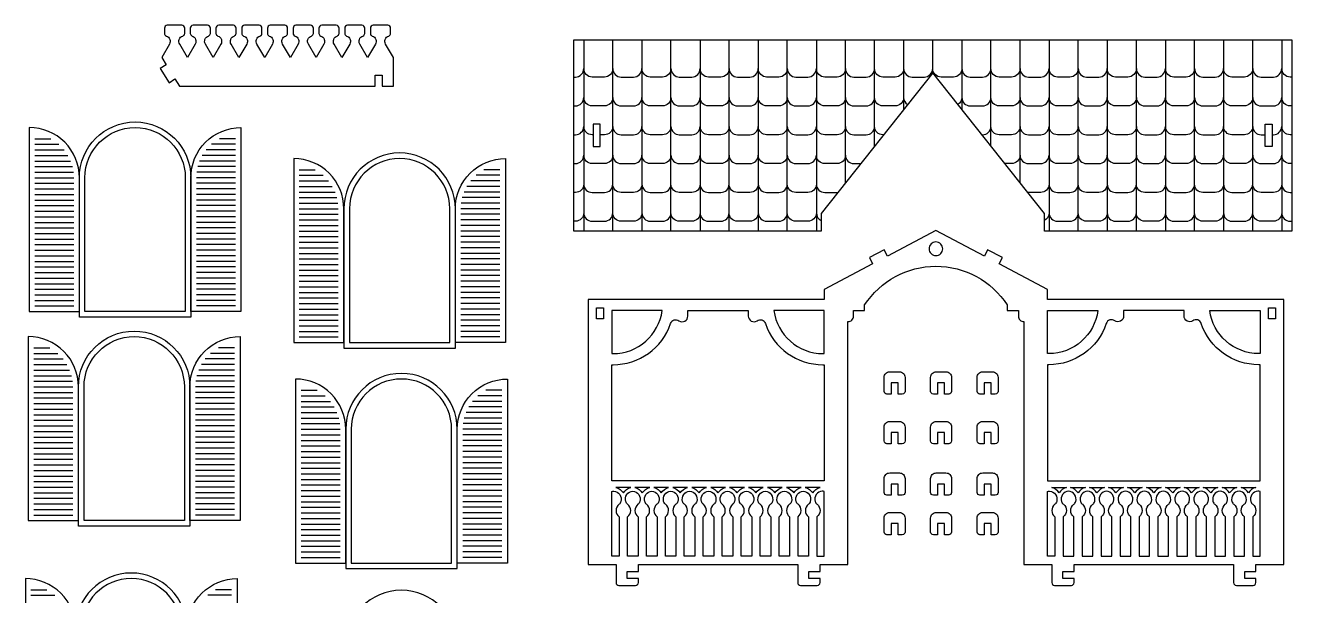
# Model space of a CAD drawing. Extents: x 3334 to 5610, y 984 to 2451.
# Drawn here: x 3334 to 4425, y 1959 to 2450 of the extents above; entities that cross this region are included whole.
import ezdxf

# ---------------------------------------------------------------- set-up
doc = ezdxf.new("R2010")
doc.units = 0
doc.header["$MEASUREMENT"] = 0
doc.layers.add('LAYER1', color=18, linetype='CONTINUOUS')

msp = doc.modelspace()

# ---------------------------------------------------------------- linework, layer by layer
at = {"layer": 'LAYER1'}
for points in [[(3451.8, 2422), (3455.6, 2415.7), (3450.5, 2412.6), (3458.1, 2400.3), (3463.2, 2403.5), (3467, 2397.3), (3635.7, 2397.3), (3635.7, 2406.9), (3641.7, 2406.9), (3641.7, 2397.3), (3651.3, 2397.3), (3651.3, 2421.9), (3644.6, 2433.5, -0.475677), (3647.3, 2440.5, 0.32375), (3648.9, 2442.8), (3648.9, 2447.3, 0.414214), (3646.5, 2449.7), (3633.9, 2449.7, 0.414214), (3631.5, 2447.3), (3631.5, 2442.8, 0.32375), (3633.2, 2440.5, -0.475677), (3635.8, 2433.5), (3629.1, 2421.9), (3622.4, 2433.5, -0.475677), (3625.1, 2440.5, 0.32375), (3626.7, 2442.8), (3626.7, 2447.3, 0.414214), (3624.3, 2449.7), (3611.8, 2449.7, 0.414214), (3609.4, 2447.3), (3609.4, 2442.8, 0.32375), (3611, 2440.5, -0.475677), (3613.7, 2433.5), (3607, 2421.9), (3600.3, 2433.5, -0.475677), (3602.9, 2440.5, 0.32375), (3604.6, 2442.8), (3604.6, 2447.3, 0.414214), (3602.2, 2449.7), (3589.6, 2449.7, 0.414214), (3587.2, 2447.3), (3587.2, 2442.8, 0.32375), (3588.8, 2440.5, -0.475677), (3591.5, 2433.5), (3584.8, 2421.9), (3578.1, 2433.5, -0.475677), (3580.8, 2440.5, 0.32375), (3582.4, 2442.8), (3582.4, 2447.3, 0.414214), (3580, 2449.7), (3567.4, 2449.7, 0.414214), (3565, 2447.3), (3565, 2442.8, 0.32375), (3566.7, 2440.5, -0.475677), (3569.3, 2433.5), (3562.6, 2421.9), (3555.9, 2433.5, -0.475677), (3558.6, 2440.5, 0.32375), (3560.2, 2442.8), (3560.2, 2447.3, 0.414214), (3557.8, 2449.7), (3545.3, 2449.7, 0.414214), (3542.9, 2447.3), (3542.9, 2442.8, 0.32375), (3544.5, 2440.5, -0.475677), (3547.2, 2433.5), (3540.5, 2421.9), (3533.8, 2433.5, -0.475677), (3536.4, 2440.5, 0.32375), (3538.1, 2442.8), (3538.1, 2447.3, 0.414214), (3535.7, 2449.7), (3523.1, 2449.7, 0.414214), (3520.7, 2447.3), (3520.7, 2442.8, 0.32375), (3522.3, 2440.5, -0.475677), (3525, 2433.5), (3518.3, 2421.9), (3511.6, 2433.5, -0.475677), (3514.2, 2440.5, 0.32375), (3515.9, 2442.8), (3515.9, 2447.3, 0.414214), (3513.5, 2449.7), (3500.9, 2449.7, 0.414214), (3498.5, 2447.3), (3498.5, 2442.8, 0.32375), (3500.2, 2440.5, -0.475677), (3502.8, 2433.5), (3496.1, 2421.9), (3489.4, 2433.5, -0.475677), (3492.1, 2440.5, 0.32375), (3493.7, 2442.8), (3493.7, 2447.3, 0.414214), (3491.3, 2449.7), (3478.8, 2449.7, 0.414214), (3476.4, 2447.3), (3476.4, 2442.8, 0.32375), (3478, 2440.5, -0.475677), (3480.7, 2433.5), (3474, 2421.9), (3467.3, 2433.5, -0.475677), (3469.9, 2440.5, 0.32375), (3471.6, 2442.8), (3471.6, 2447.3, 0.414214), (3469.2, 2449.7), (3456.6, 2449.7, 0.414214), (3454.2, 2447.3), (3454.2, 2442.8, 0.32375), (3455.8, 2440.5, -0.475677), (3458.5, 2433.5)], [(3337.7, 2203.3), (3380.9, 2203.3), (3380.9, 2318.5, 0.414214), (3337.7, 2361.7)], [(3476.9, 2318.5), (3476.9, 2198.5), (3380.9, 2198.5), (3380.9, 2318.5, -1)], [(3472.1, 2318.5), (3472.1, 2203.3), (3385.7, 2203.3), (3385.7, 2318.5, -1)], [(3520.1, 2203.3), (3476.9, 2203.3), (3476.9, 2318.5, -0.414214), (3520.1, 2361.7)], [(3565.5, 2176.6), (3608.7, 2176.6), (3608.7, 2291.8, 0.414214), (3565.5, 2335)], [(3608.7, 2291.8), (3608.7, 2171.8), (3704.7, 2171.8), (3704.7, 2291.8, 1)], [(3613.5, 2291.8), (3613.5, 2176.6), (3699.9, 2176.6), (3699.9, 2291.8, 1)], [(3747.9, 2176.6), (3704.7, 2176.6), (3704.7, 2291.8, -0.414214), (3747.9, 2335)], [(4042.8, 2106), (4042.8, 2194.6, 0.414214), (4047.6, 2199.4), (4047.6, 2204.2), (4057.2, 2204.2), (4057.2, 2209, -0.542632), (4180, 2209), (4180, 2204.2), (4189.6, 2204.2), (4189.6, 2199.4, 0.414214), (4194.4, 2194.6), (4194.4, 2106), (4194.4, 1985.5), (4218.4, 1985.5), (4218.4, 1969.9, 0.414214), (4220.8, 1967.5), (4235.2, 1967.5, 0.414214), (4237.6, 1969.9), (4237.6, 1973.5), (4228, 1973.5), (4228, 1979.5), (4237.6, 1979.5), (4237.6, 1985.5), (4374.9, 1985.5), (4374.9, 1969.9, 0.414214), (4377.3, 1967.5), (4391.7, 1967.5, 0.414214), (4394.1, 1969.9), (4394.1, 1973.5), (4384.5, 1973.5), (4384.5, 1979.5), (4394.1, 1979.5), (4394.1, 1985.5), (4418.1, 1985.5), (4418.1, 2106), (4418.1, 2213.8), (4214.8, 2213.8), (4214.8, 2222.3), (4173, 2244.4), (4175.8, 2249.7), (4163.1, 2256.4), (4160.3, 2251.1), (4118.6, 2273.2), (4076.9, 2251.1), (4074.1, 2256.4), (4061.3, 2249.7), (4064.1, 2244.4), (4022.4, 2222.3), (4022.4, 2213.8), (3819.1, 2213.8), (3819.1, 2106), (3819.1, 1985.5), (3843.1, 1985.5), (3843.1, 1969.9, 0.414214), (3845.5, 1967.5), (3859.9, 1967.5, 0.414214), (3862.3, 1969.9), (3862.3, 1973.5), (3852.7, 1973.5), (3852.7, 1979.5), (3862.3, 1979.5), (3862.3, 1985.5), (3999.6, 1985.5), (3999.6, 1969.9, 0.414214), (4002, 1967.5), (4016.4, 1967.5, 0.414214), (4018.8, 1969.9), (4018.8, 1973.5), (4009.2, 1973.5), (4009.2, 1979.5), (4018.8, 1979.5), (4018.8, 1985.5), (4042.8, 1985.5)], [(4118.6, 2263.2, 0.414214), (4112.7, 2257.3, 0.414214), (4118.6, 2251.5, 0.414214), (4124.4, 2257.3, 0.414214)], [(3840.5, 2167.1, 0.376684), (3882.8, 2204.2), (3839.5, 2204.2), (3839.5, 2167.1)], [(3839.5, 2106), (3839.5, 2157.5), (3840.5, 2157.5, 0.322075), (3890, 2193, -0.501769), (3897.3, 2195.4, 0.607857), (3904.9, 2199.4), (3904.9, 2204.2), (3957, 2204.2), (3957, 2199.4, 0.607857), (3964.5, 2195.4, -0.501769), (3971.8, 2193, 0.322075), (4021.3, 2157.5), (4022.4, 2157.5), (4022.4, 2106), (4022.4, 2057.5), (3839.5, 2057.5)], [(4022.4, 2167.1), (4022.4, 2204.2), (3979.1, 2204.2, 0.376684), (4021.3, 2167.1)], [(4214.8, 2167.1), (4214.8, 2204.2), (4258.1, 2204.2, -0.376684), (4215.8, 2167.1)], [(4214.8, 2106), (4214.8, 2057.5), (4397.7, 2057.5), (4397.7, 2106), (4397.7, 2157.5), (4396.6, 2157.5, -0.322075), (4347.1, 2193, 0.501769), (4339.8, 2195.4, -0.607857), (4332.3, 2199.4), (4332.3, 2204.2), (4280.2, 2204.2), (4280.2, 2199.4, -0.607857), (4272.6, 2195.4, 0.501769), (4265.3, 2193, -0.322075), (4215.8, 2157.5), (4214.8, 2157.5)], [(4396.6, 2167.1, -0.376684), (4354.4, 2204.2), (4397.7, 2204.2), (4397.7, 2167.1)], [(3336.9, 2023.3), (3380.1, 2023.3), (3380.1, 2138.5, 0.414214), (3336.9, 2181.7)], [(3476.1, 2138.5), (3476.1, 2018.5), (3380.1, 2018.5), (3380.1, 2138.5, -1)], [(3471.3, 2138.5), (3471.3, 2023.3), (3384.9, 2023.3), (3384.9, 2138.5, -1)], [(3519.3, 2023.3), (3476.1, 2023.3), (3476.1, 2138.5, -0.414214), (3519.3, 2181.7)], [(3610.3, 2102), (3610.3, 1982), (3706.3, 1982), (3706.3, 2102, 1)], [(4074, 2134.6), (4074, 2146.6, -0.414214), (4078.8, 2151.4), (4087.2, 2151.4, -0.414214), (4092, 2146.6), (4092, 2134.6, -0.414214), (4089.6, 2132.2), (4086, 2132.2), (4086, 2141.8), (4080, 2141.8), (4080, 2132.2), (4076.4, 2132.2, -0.414214)], [(4114, 2134.6), (4114, 2146.6, -0.414214), (4118.8, 2151.4), (4127.2, 2151.4, -0.414214), (4132, 2146.6), (4132, 2134.6, -0.414214), (4129.6, 2132.2), (4126, 2132.2), (4126, 2141.8), (4120, 2141.8), (4120, 2132.2), (4116.4, 2132.2, -0.414214)], [(4154.1, 2134.6), (4154.1, 2146.6, -0.414214), (4158.9, 2151.4), (4167.3, 2151.4, -0.414214), (4172.1, 2146.6), (4172.1, 2134.6, -0.414214), (4169.7, 2132.2), (4166.1, 2132.2), (4166.1, 2141.8), (4160.1, 2141.8), (4160.1, 2132.2), (4156.5, 2132.2, -0.414214)], [(3567.1, 1986.8), (3610.3, 1986.8), (3610.3, 2102, 0.414214), (3567.1, 2145.2)], [(3615.1, 2102), (3615.1, 1986.8), (3701.5, 1986.8), (3701.5, 2102, 1)], [(3749.5, 1986.8), (3706.3, 1986.8), (3706.3, 2102, -0.414214), (3749.5, 2145.2)], [(4074, 2091.9), (4074, 2103.9, -0.414214), (4078.8, 2108.7), (4087.2, 2108.7, -0.414214), (4092, 2103.9), (4092, 2091.9, -0.414214), (4089.6, 2089.5), (4086, 2089.5), (4086, 2099.1), (4080, 2099.1), (4080, 2089.5), (4076.4, 2089.5, -0.414214)], [(4114, 2091.9), (4114, 2103.9, -0.414214), (4118.8, 2108.7), (4127.2, 2108.7, -0.414214), (4132, 2103.9), (4132, 2091.9, -0.414214), (4129.6, 2089.5), (4126, 2089.5), (4126, 2099.1), (4120, 2099.1), (4120, 2089.5), (4116.4, 2089.5, -0.414214)], [(4154.1, 2091.9), (4154.1, 2103.9, -0.414214), (4158.9, 2108.7), (4167.3, 2108.7, -0.414214), (4172.1, 2103.9), (4172.1, 2091.9, -0.414214), (4169.7, 2089.5), (4166.1, 2089.5), (4166.1, 2099.1), (4160.1, 2099.1), (4160.1, 2089.5), (4156.5, 2089.5, -0.414214)], [(4074, 2047.6), (4074, 2059.6, -0.414214), (4078.8, 2064.4), (4087.2, 2064.4, -0.414214), (4092, 2059.6), (4092, 2047.6, -0.414214), (4089.6, 2045.2), (4086, 2045.2), (4086, 2054.8), (4080, 2054.8), (4080, 2045.2), (4076.4, 2045.2, -0.414214)], [(4114, 2047.6), (4114, 2059.6, -0.414214), (4118.8, 2064.4), (4127.2, 2064.4, -0.414214), (4132, 2059.6), (4132, 2047.6, -0.414214), (4129.6, 2045.2), (4126, 2045.2), (4126, 2054.8), (4120, 2054.8), (4120, 2045.2), (4116.4, 2045.2, -0.414214)], [(4154.1, 2047.6), (4154.1, 2059.6, -0.414214), (4158.9, 2064.4), (4167.3, 2064.4, -0.414214), (4172.1, 2059.6), (4172.1, 2047.6, -0.414214), (4169.7, 2045.2), (4166.1, 2045.2), (4166.1, 2054.8), (4160.1, 2054.8), (4160.1, 2045.2), (4156.5, 2045.2, -0.414214)], [(3855.8, 2051.8), (3843, 2051.8, -0.196954), (3849.4, 2047.2, -0.196954)], [(3872.1, 2051.8), (3859.3, 2051.8, -0.196954), (3865.7, 2047.2, -0.196954)], [(3882, 2047.2, -0.196954), (3888.4, 2051.8), (3875.6, 2051.8, -0.196954)], [(3904.7, 2051.8), (3891.9, 2051.8, -0.196954), (3898.3, 2047.2, -0.196954)], [(3921, 2051.8), (3908.3, 2051.8, -0.196954), (3914.6, 2047.2, -0.196954)], [(3937.3, 2051.8), (3924.6, 2051.8, -0.196954), (3930.9, 2047.2, -0.196954)], [(3947.2, 2047.2, -0.196954), (3953.6, 2051.8), (3940.9, 2051.8, -0.196954)], [(3969.9, 2051.8), (3957.2, 2051.8, -0.196954), (3963.5, 2047.2, -0.196954)], [(3979.9, 2047.2, -0.196954), (3986.2, 2051.8), (3973.5, 2051.8, -0.196954)], [(4002.5, 2051.8), (3989.8, 2051.8, -0.196954), (3996.2, 2047.2, -0.196954)], [(4018.8, 2051.8), (4006.1, 2051.8, -0.196954), (4012.5, 2047.2, -0.196954)], [(4218.3, 2051.8), (4231.1, 2051.8, 0.196954), (4224.7, 2047.2, 0.196954)], [(4234.6, 2051.8), (4247.4, 2051.8, 0.196954), (4241, 2047.2, 0.196954)], [(4257.3, 2047.2, 0.196954), (4250.9, 2051.8), (4263.7, 2051.8, 0.196954)], [(4267.2, 2051.8), (4280, 2051.8, 0.196954), (4273.6, 2047.2, 0.196954)], [(4289.9, 2047.2, 0.196954), (4283.6, 2051.8), (4296.3, 2051.8, 0.196954)], [(4299.9, 2051.8), (4312.6, 2051.8, 0.196954), (4306.2, 2047.2, 0.196954)], [(4316.2, 2051.8), (4328.9, 2051.8, 0.196954), (4322.5, 2047.2, 0.196954)], [(4332.5, 2051.8), (4345.2, 2051.8, 0.196954), (4338.8, 2047.2, 0.196954)], [(4355.2, 2047.2, 0.196954), (4348.8, 2051.8), (4361.5, 2051.8, 0.196954)], [(4365.1, 2051.8), (4377.8, 2051.8, 0.196954), (4371.5, 2047.2, 0.196954)], [(4381.4, 2051.8), (4394.1, 2051.8, 0.196954), (4387.8, 2047.2, 0.196954)], [(3839.5, 2048.3, -0.065439), (3841.2, 2048.7, -0.466916), (3847.3, 2039.8, -0.158726), (3845.7, 2037.4, 0.487801), (3845.8, 2026.5), (3845.8, 1992.7), (3839.5, 1992.7)], [(3851.4, 2039.8, -0.466916), (3857.5, 2048.7, -0.466916), (3863.7, 2039.8, -0.158726), (3862, 2037.4, 0.487801), (3862.1, 2026.5), (3862.1, 1992.7), (3853, 1992.7), (3853, 2026.5, 0.487801), (3853.1, 2037.4, -0.158726)], [(3867.8, 2039.8, -0.466916), (3873.9, 2048.7, -0.466916), (3880, 2039.8, -0.158726), (3878.3, 2037.4, 0.487801), (3878.4, 2026.5), (3878.4, 1992.7), (3869.3, 1992.7), (3869.3, 2026.5, 0.487801), (3869.4, 2037.4, -0.158726)], [(3884.1, 2039.8, -0.466916), (3890.2, 2048.7, -0.466916), (3896.3, 2039.8, -0.158726), (3894.6, 2037.4, 0.487801), (3894.7, 2026.5), (3894.7, 1992.7), (3885.6, 1992.7), (3885.6, 2026.5, 0.487801), (3885.7, 2037.4, -0.158726)], [(3900.4, 2039.8, -0.466916), (3906.5, 2048.7, -0.466916), (3912.6, 2039.8, -0.158726), (3910.9, 2037.4, 0.487801), (3911, 2026.5), (3911, 1992.7), (3901.9, 1992.7), (3901.9, 2026.5, 0.487801), (3902, 2037.4, -0.158726)], [(3916.7, 2039.8, -0.466916), (3922.8, 2048.7, -0.466916), (3928.9, 2039.8, -0.158726), (3927.2, 2037.4, 0.487801), (3927.3, 2026.5), (3927.3, 1992.7), (3918.2, 1992.7), (3918.2, 2026.5, 0.487801), (3918.3, 2037.4, -0.158726)], [(3933, 2039.8, -0.466916), (3939.1, 2048.7, -0.466916), (3945.2, 2039.8, -0.158726), (3943.5, 2037.4, 0.487801), (3943.6, 2026.5), (3943.6, 1992.7), (3934.5, 1992.7), (3934.5, 2026.5, 0.487801), (3934.6, 2037.4, -0.158726)], [(3949.3, 2039.8, -0.466916), (3955.4, 2048.7, -0.466916), (3961.5, 2039.8, -0.158726), (3959.9, 2037.4, 0.487801), (3959.9, 2026.5), (3959.9, 1992.7), (3950.8, 1992.7), (3950.8, 2026.5, 0.487801), (3950.9, 2037.4, -0.158726)], [(3965.6, 2039.8, -0.466916), (3971.7, 2048.7, -0.466916), (3977.8, 2039.8, -0.158726), (3976.2, 2037.4, 0.487801), (3976.3, 2026.5), (3976.3, 1992.7), (3967.1, 1992.7), (3967.1, 2026.5, 0.487801), (3967.2, 2037.4, -0.158726)], [(3981.9, 2039.8, -0.466916), (3988, 2048.7, -0.466916), (3994.1, 2039.8, -0.158726), (3992.5, 2037.4, 0.487801), (3992.6, 2026.5), (3992.6, 1992.7), (3983.5, 1992.7), (3983.5, 2026.5, 0.487801), (3983.5, 2037.4, -0.158726)], [(3998.2, 2039.8, -0.466916), (4004.3, 2048.7, -0.466916), (4010.4, 2039.8, -0.158726), (4008.8, 2037.4, 0.487801), (4008.9, 2026.5), (4008.9, 1992.7), (3999.8, 1992.7), (3999.8, 2026.5, 0.487801), (3999.9, 2037.4, -0.158726)], [(4022.4, 2048.3, 0.065439), (4020.6, 2048.7, 0.466916), (4014.5, 2039.8, 0.158726), (4016.2, 2037.4, -0.487801), (4016.1, 2026.5), (4016.1, 1992.7), (4022.4, 1992.7)], [(4214.8, 2048.3, -0.065439), (4216.5, 2048.7, -0.466916), (4222.6, 2039.8, -0.158726), (4221, 2037.4, 0.487801), (4221.1, 2026.5), (4221.1, 1992.7), (4214.8, 1992.7)], [(4239, 2039.8, 0.466916), (4232.8, 2048.7, 0.466916), (4226.7, 2039.8, 0.158726), (4228.4, 2037.4, -0.487801), (4228.3, 2026.5), (4228.3, 1992.7), (4237.4, 1992.7), (4237.4, 2026.5, -0.487801), (4237.3, 2037.4, 0.158726)], [(4255.3, 2039.8, 0.466916), (4249.2, 2048.7, 0.466916), (4243.1, 2039.8, 0.158726), (4244.7, 2037.4, -0.487801), (4244.6, 2026.5), (4244.6, 1992.7), (4253.7, 1992.7), (4253.7, 2026.5, -0.487801), (4253.6, 2037.4, 0.158726)], [(4271.6, 2039.8, 0.466916), (4265.5, 2048.7, 0.466916), (4259.4, 2039.8, 0.158726), (4261, 2037.4, -0.487801), (4260.9, 2026.5), (4260.9, 1992.7), (4270, 1992.7), (4270, 2026.5, -0.487801), (4269.9, 2037.4, 0.158726)], [(4287.9, 2039.8, 0.466916), (4281.8, 2048.7, 0.466916), (4275.7, 2039.8, 0.158726), (4277.3, 2037.4, -0.487801), (4277.2, 2026.5), (4277.2, 1992.7), (4286.3, 1992.7), (4286.3, 2026.5, -0.487801), (4286.2, 2037.4, 0.158726)], [(4304.2, 2039.8, 0.466916), (4298.1, 2048.7, 0.466916), (4292, 2039.8, 0.158726), (4293.6, 2037.4, -0.487801), (4293.5, 2026.5), (4293.5, 1992.7), (4302.6, 1992.7), (4302.6, 2026.5, -0.487801), (4302.5, 2037.4, 0.158726)], [(4320.5, 2039.8, 0.466916), (4314.4, 2048.7, 0.466916), (4308.3, 2039.8, 0.158726), (4309.9, 2037.4, -0.487801), (4309.8, 2026.5), (4309.8, 1992.7), (4318.9, 1992.7), (4318.9, 2026.5, -0.487801), (4318.8, 2037.4, 0.158726)], [(4336.8, 2039.8, 0.466916), (4330.7, 2048.7, 0.466916), (4324.6, 2039.8, 0.158726), (4326.2, 2037.4, -0.487801), (4326.1, 2026.5), (4326.1, 1992.7), (4335.2, 1992.7), (4335.2, 2026.5, -0.487801), (4335.2, 2037.4, 0.158726)], [(4353.1, 2039.8, 0.466916), (4347, 2048.7, 0.466916), (4340.9, 2039.8, 0.158726), (4342.5, 2037.4, -0.487801), (4342.4, 2026.5), (4342.4, 1992.7), (4351.6, 1992.7), (4351.6, 2026.5, -0.487801), (4351.5, 2037.4, 0.158726)], [(4369.4, 2039.8, 0.466916), (4363.3, 2048.7, 0.466916), (4357.2, 2039.8, 0.158726), (4358.8, 2037.4, -0.487801), (4358.8, 2026.5), (4358.8, 1992.7), (4367.9, 1992.7), (4367.9, 2026.5, -0.487801), (4367.8, 2037.4, 0.158726)], [(4385.7, 2039.8, 0.466916), (4379.6, 2048.7, 0.466916), (4373.5, 2039.8, 0.158726), (4375.2, 2037.4, -0.487801), (4375.1, 2026.5), (4375.1, 1992.7), (4384.2, 1992.7), (4384.2, 2026.5, -0.487801), (4384.1, 2037.4, 0.158726)], [(4397.7, 2048.3, 0.065439), (4395.9, 2048.7, 0.466916), (4389.8, 2039.8, 0.158726), (4391.5, 2037.4, -0.487801), (4391.4, 2026.5), (4391.4, 1992.7), (4397.7, 1992.7)], [(4074, 2013.5), (4074, 2025.5, -0.414214), (4078.8, 2030.3), (4087.2, 2030.3, -0.414214), (4092, 2025.5), (4092, 2013.5, -0.414214), (4089.6, 2011.1), (4086, 2011.1), (4086, 2020.7), (4080, 2020.7), (4080, 2011.1), (4076.4, 2011.1, -0.414214)], [(4114, 2013.5), (4114, 2025.5, -0.414214), (4118.8, 2030.3), (4127.2, 2030.3, -0.414214), (4132, 2025.5), (4132, 2013.5, -0.414214), (4129.6, 2011.1), (4126, 2011.1), (4126, 2020.7), (4120, 2020.7), (4120, 2011.1), (4116.4, 2011.1, -0.414214)], [(4154.1, 2013.5), (4154.1, 2025.5, -0.414214), (4158.9, 2030.3), (4167.3, 2030.3, -0.414214), (4172.1, 2025.5), (4172.1, 2013.5, -0.414214), (4169.7, 2011.1), (4166.1, 2011.1), (4166.1, 2020.7), (4160.1, 2020.7), (4160.1, 2011.1), (4156.5, 2011.1, -0.414214)], [(3377.6, 1930.2), (3377.6, 1810.2), (3473.6, 1810.2), (3473.6, 1930.2, 1)], [(3334.4, 1815), (3377.6, 1815), (3377.6, 1930.2, 0.414214), (3334.4, 1973.4)], [(3382.4, 1930.2), (3382.4, 1815), (3468.8, 1815), (3468.8, 1930.2, 1)], [(3516.8, 1815), (3473.6, 1815), (3473.6, 1930.2, -0.414214), (3516.8, 1973.4)], [(3610.2, 1915.3), (3610.2, 1795.3), (3706.2, 1795.3), (3706.2, 1915.3, 1)]]:
    msp.add_lwpolyline(points, format="xyb", close=True, dxfattribs=at)
for points in [[(4019.7, 2287.6), (4019.7, 2272.6), (3806.7, 2272.6), (3806.7, 2437.2), (4425, 2437.2), (4425, 2272.6), (4212, 2272.6), (4212, 2287.6), (4115.8, 2408.8)], [(3823.5, 2364.5), (3823.5, 2345.3), (3829.5, 2345.3), (3829.5, 2364.5)], [(4402.2, 2364.5), (4408.2, 2364.5), (4408.2, 2345.3), (4402.2, 2345.3)], [(3826.3, 2206.6), (3832.3, 2206.6), (3832.3, 2197), (3826.3, 2197)], [(4404.9, 2206.6), (4410.9, 2206.6), (4410.9, 2197), (4404.9, 2197)]]:
    msp.add_lwpolyline(points, close=True, dxfattribs=at)
for points in [[(3815.3, 2437.2), (3815.3, 2272.6)], [(3840.3, 2272.6), (3840.3, 2437.2)], [(3865.4, 2437.2), (3865.4, 2272.6)], [(3890.4, 2272.6), (3890.4, 2437.2)], [(3915.5, 2437.2), (3915.5, 2272.6)], [(3940.5, 2272.6), (3940.5, 2437.2)], [(3965.6, 2437.2), (3965.6, 2272.6)], [(3990.6, 2272.6), (3990.6, 2437.2)], [(4015.6, 2437.2), (4015.6, 2272.6)], [(4040.7, 2314.1), (4040.7, 2437.2)], [(4065.7, 2345.7), (4065.7, 2437.2)], [(4090.8, 2437.2), (4090.8, 2377.2)], [(4115.8, 2408.8), (4115.8, 2437.2)], [(4140.9, 2437.2), (4140.9, 2377.2)], [(4165.9, 2345.7), (4165.9, 2437.2)], [(4191, 2314.1), (4191, 2437.2)], [(4216, 2437.2), (4216, 2272.6)], [(4241.1, 2272.6), (4241.1, 2437.2)], [(4266.1, 2437.2), (4266.1, 2272.6)], [(4291.2, 2272.6), (4291.2, 2437.2)], [(4316.2, 2437.2), (4316.2, 2272.6)], [(4341.3, 2272.6), (4341.3, 2437.2)], [(4366.3, 2437.2), (4366.3, 2272.6)], [(4391.4, 2272.6), (4391.4, 2437.2)], [(4416.4, 2437.2), (4416.4, 2272.6)], [(3342.5, 2352.1), (3356.3, 2352.1)], [(3342.5, 2347.3), (3363.1, 2347.3)], [(3515.3, 2347.3), (3494.7, 2347.3)], [(3515.3, 2352.1), (3501.5, 2352.1)], [(3342.5, 2342.5), (3367.7, 2342.5)], [(3342.5, 2337.7), (3370.9, 2337.7)], [(3515.3, 2337.7), (3486.8, 2337.7)], [(3515.3, 2342.5), (3490.1, 2342.5)], [(3342.5, 2332.9), (3373.3, 2332.9)], [(3342.5, 2328.1), (3374.9, 2328.1)], [(3342.5, 2323.3), (3375.8, 2323.3)], [(3515.3, 2323.3), (3482, 2323.3)], [(3515.3, 2328.1), (3482.9, 2328.1)], [(3515.3, 2332.9), (3484.5, 2332.9)], [(3570.3, 2325.4), (3584.1, 2325.4)], [(3743.1, 2325.4), (3729.3, 2325.4)], [(3342.5, 2318.5), (3376.1, 2318.5)], [(3342.5, 2313.7), (3376.1, 2313.7)], [(3515.3, 2318.5), (3481.7, 2318.5)], [(3515.3, 2313.7), (3481.7, 2313.7)], [(3570.3, 2320.6), (3590.9, 2320.6)], [(3570.3, 2315.8), (3595.5, 2315.8)], [(3743.1, 2315.8), (3717.9, 2315.8)], [(3743.1, 2320.6), (3722.5, 2320.6)], [(3342.5, 2308.9), (3376.1, 2308.9)], [(3342.5, 2304.1), (3376.1, 2304.1)], [(3515.3, 2308.9), (3481.7, 2308.9)], [(3515.3, 2304.1), (3481.7, 2304.1)], [(3570.3, 2311), (3598.7, 2311)], [(3570.3, 2306.2), (3601.1, 2306.2)], [(3570.3, 2301.4), (3602.7, 2301.4)], [(3743.1, 2301.4), (3710.7, 2301.4)], [(3743.1, 2306.2), (3712.3, 2306.2)], [(3743.1, 2311), (3714.6, 2311)], [(3342.5, 2299.3), (3376.1, 2299.3)], [(3342.5, 2294.5), (3376.1, 2294.5)], [(3515.3, 2299.3), (3481.7, 2299.3)], [(3515.3, 2294.5), (3481.7, 2294.5)], [(3570.3, 2296.6), (3603.6, 2296.6)], [(3570.3, 2291.8), (3603.9, 2291.8)], [(3743.1, 2291.8), (3709.5, 2291.8)], [(3743.1, 2296.6), (3709.8, 2296.6)], [(3342.5, 2289.7), (3376.1, 2289.7)], [(3342.5, 2284.9), (3376.1, 2284.9)], [(3342.5, 2280.1), (3376.1, 2280.1)], [(3515.3, 2289.7), (3481.7, 2289.7)], [(3515.3, 2284.9), (3481.7, 2284.9)], [(3515.3, 2280.1), (3481.7, 2280.1)], [(3570.3, 2287), (3603.9, 2287)], [(3570.3, 2282.2), (3603.9, 2282.2)], [(3743.1, 2287), (3709.5, 2287)], [(3743.1, 2282.2), (3709.5, 2282.2)], [(3342.5, 2275.3), (3376.1, 2275.3)], [(3342.5, 2270.5), (3376.1, 2270.5)], [(3515.3, 2275.3), (3481.7, 2275.3)], [(3515.3, 2270.5), (3481.7, 2270.5)], [(3570.3, 2277.4), (3603.9, 2277.4)], [(3570.3, 2272.6), (3603.9, 2272.6)], [(3743.1, 2277.4), (3709.5, 2277.4)], [(3743.1, 2272.6), (3709.5, 2272.6)], [(3342.5, 2265.7), (3376.1, 2265.7)], [(3342.5, 2260.9), (3376.1, 2260.9)], [(3515.3, 2265.7), (3481.7, 2265.7)], [(3515.3, 2260.9), (3481.7, 2260.9)], [(3570.3, 2267.8), (3603.9, 2267.8)], [(3570.3, 2263), (3603.9, 2263)], [(3570.3, 2258.2), (3603.9, 2258.2)], [(3743.1, 2267.8), (3709.5, 2267.8)], [(3743.1, 2263), (3709.5, 2263)], [(3743.1, 2258.2), (3709.5, 2258.2)], [(3342.5, 2256.1), (3376.1, 2256.1)], [(3342.5, 2251.3), (3376.1, 2251.3)], [(3515.3, 2256.1), (3481.7, 2256.1)], [(3515.3, 2251.3), (3481.7, 2251.3)], [(3570.3, 2253.4), (3603.9, 2253.4)], [(3570.3, 2248.6), (3603.9, 2248.6)], [(3743.1, 2253.4), (3709.5, 2253.4)], [(3743.1, 2248.6), (3709.5, 2248.6)], [(3342.5, 2246.5), (3376.1, 2246.5)], [(3342.5, 2241.7), (3376.1, 2241.7)], [(3342.5, 2236.9), (3376.1, 2236.9)], [(3515.3, 2246.5), (3481.7, 2246.5)], [(3515.3, 2241.7), (3481.7, 2241.7)], [(3515.3, 2236.9), (3481.7, 2236.9)], [(3570.3, 2243.8), (3603.9, 2243.8)], [(3570.3, 2239), (3603.9, 2239)], [(3743.1, 2243.8), (3709.5, 2243.8)], [(3743.1, 2239), (3709.5, 2239)], [(3342.5, 2232.1), (3376.1, 2232.1)], [(3342.5, 2227.3), (3376.1, 2227.3)], [(3515.3, 2232.1), (3481.7, 2232.1)], [(3515.3, 2227.3), (3481.7, 2227.3)], [(3570.3, 2234.2), (3603.9, 2234.2)], [(3570.3, 2229.4), (3603.9, 2229.4)], [(3743.1, 2234.2), (3709.5, 2234.2)], [(3743.1, 2229.4), (3709.5, 2229.4)], [(3342.5, 2222.5), (3376.1, 2222.5)], [(3342.5, 2217.7), (3376.1, 2217.7)], [(3515.3, 2222.5), (3481.7, 2222.5)], [(3515.3, 2217.7), (3481.7, 2217.7)], [(3570.3, 2224.6), (3603.9, 2224.6)], [(3570.3, 2219.8), (3603.9, 2219.8)], [(3570.3, 2215), (3603.9, 2215)], [(3743.1, 2224.6), (3709.5, 2224.6)], [(3743.1, 2219.8), (3709.5, 2219.8)], [(3743.1, 2215), (3709.5, 2215)], [(3342.5, 2212.9), (3376.1, 2212.9)], [(3342.5, 2208.1), (3376.1, 2208.1)], [(3515.3, 2212.9), (3481.7, 2212.9)], [(3515.3, 2208.1), (3481.7, 2208.1)], [(3570.3, 2210.2), (3603.9, 2210.2)], [(3570.3, 2205.4), (3603.9, 2205.4)], [(3743.1, 2210.2), (3709.5, 2210.2)], [(3743.1, 2205.4), (3709.5, 2205.4)], [(3570.3, 2200.6), (3603.9, 2200.6)], [(3570.3, 2195.8), (3603.9, 2195.8)], [(3743.1, 2200.6), (3709.5, 2200.6)], [(3743.1, 2195.8), (3709.5, 2195.8)], [(3570.3, 2191), (3603.9, 2191)], [(3570.3, 2186.2), (3603.9, 2186.2)], [(3570.3, 2181.4), (3603.9, 2181.4)], [(3743.1, 2191), (3709.5, 2191)], [(3743.1, 2186.2), (3709.5, 2186.2)], [(3743.1, 2181.4), (3709.5, 2181.4)], [(3341.7, 2172.1), (3355.5, 2172.1)], [(3514.5, 2172.1), (3500.7, 2172.1)], [(3341.7, 2167.3), (3362.3, 2167.3)], [(3341.7, 2162.5), (3366.9, 2162.5)], [(3514.5, 2162.5), (3489.3, 2162.5)], [(3514.5, 2167.3), (3493.9, 2167.3)], [(3341.7, 2157.7), (3370.1, 2157.7)], [(3341.7, 2152.9), (3372.5, 2152.9)], [(3514.5, 2152.9), (3483.7, 2152.9)], [(3514.5, 2157.7), (3486, 2157.7)], [(3341.7, 2148.1), (3374.1, 2148.1)], [(3341.7, 2143.3), (3375, 2143.3)], [(3341.7, 2138.5), (3375.3, 2138.5)], [(3514.5, 2138.5), (3480.9, 2138.5)], [(3514.5, 2143.3), (3481.2, 2143.3)], [(3514.5, 2148.1), (3482.1, 2148.1)], [(3341.7, 2133.7), (3375.3, 2133.7)], [(3341.7, 2128.9), (3375.3, 2128.9)], [(3514.5, 2133.7), (3480.9, 2133.7)], [(3514.5, 2128.9), (3480.9, 2128.9)], [(3571.9, 2135.6), (3585.7, 2135.6)], [(3571.9, 2130.8), (3592.5, 2130.8)], [(3744.7, 2130.8), (3724.1, 2130.8)], [(3744.7, 2135.6), (3730.9, 2135.6)], [(3341.7, 2124.1), (3375.3, 2124.1)], [(3341.7, 2119.3), (3375.3, 2119.3)], [(3514.5, 2124.1), (3480.9, 2124.1)], [(3514.5, 2119.3), (3480.9, 2119.3)], [(3571.9, 2126), (3597.1, 2126)], [(3571.9, 2121.2), (3600.3, 2121.2)], [(3571.9, 2116.4), (3602.7, 2116.4)], [(3744.7, 2116.4), (3713.9, 2116.4)], [(3744.7, 2121.2), (3716.2, 2121.2)], [(3744.7, 2126), (3719.5, 2126)], [(3341.7, 2114.5), (3375.3, 2114.5)], [(3341.7, 2109.7), (3375.3, 2109.7)], [(3341.7, 2104.9), (3375.3, 2104.9)], [(3514.5, 2114.5), (3480.9, 2114.5)], [(3514.5, 2109.7), (3480.9, 2109.7)], [(3514.5, 2104.9), (3480.9, 2104.9)], [(3571.9, 2111.6), (3604.3, 2111.6)], [(3571.9, 2106.8), (3605.2, 2106.8)], [(3744.7, 2106.8), (3711.4, 2106.8)], [(3744.7, 2111.6), (3712.3, 2111.6)], [(3341.7, 2100.1), (3375.3, 2100.1)], [(3341.7, 2095.3), (3375.3, 2095.3)], [(3514.5, 2100.1), (3480.9, 2100.1)], [(3514.5, 2095.3), (3480.9, 2095.3)], [(3571.9, 2102), (3605.5, 2102)], [(3571.9, 2097.2), (3605.5, 2097.2)], [(3744.7, 2102), (3711.1, 2102)], [(3744.7, 2097.2), (3711.1, 2097.2)], [(3341.7, 2090.5), (3375.3, 2090.5)], [(3341.7, 2085.7), (3375.3, 2085.7)], [(3514.5, 2090.5), (3480.9, 2090.5)], [(3514.5, 2085.7), (3480.9, 2085.7)], [(3571.9, 2092.4), (3605.5, 2092.4)], [(3571.9, 2087.6), (3605.5, 2087.6)], [(3744.7, 2092.4), (3711.1, 2092.4)], [(3744.7, 2087.6), (3711.1, 2087.6)], [(3341.7, 2080.9), (3375.3, 2080.9)], [(3341.7, 2076.1), (3375.3, 2076.1)], [(3514.5, 2080.9), (3480.9, 2080.9)], [(3514.5, 2076.1), (3480.9, 2076.1)], [(3571.9, 2082.8), (3605.5, 2082.8)], [(3571.9, 2078), (3605.5, 2078)], [(3571.9, 2073.2), (3605.5, 2073.2)], [(3744.7, 2082.8), (3711.1, 2082.8)], [(3744.7, 2078), (3711.1, 2078)], [(3744.7, 2073.2), (3711.1, 2073.2)], [(3341.7, 2071.3), (3375.3, 2071.3)], [(3341.7, 2066.5), (3375.3, 2066.5)], [(3341.7, 2061.7), (3375.3, 2061.7)], [(3514.5, 2071.3), (3480.9, 2071.3)], [(3514.5, 2066.5), (3480.9, 2066.5)], [(3514.5, 2061.7), (3480.9, 2061.7)], [(3571.9, 2068.4), (3605.5, 2068.4)], [(3571.9, 2063.6), (3605.5, 2063.6)], [(3744.7, 2068.4), (3711.1, 2068.4)], [(3744.7, 2063.6), (3711.1, 2063.6)], [(3341.7, 2056.9), (3375.3, 2056.9)], [(3341.7, 2052.1), (3375.3, 2052.1)], [(3514.5, 2056.9), (3480.9, 2056.9)], [(3514.5, 2052.1), (3480.9, 2052.1)], [(3571.9, 2058.8), (3605.5, 2058.8)], [(3571.9, 2054), (3605.5, 2054)], [(3744.7, 2058.8), (3711.1, 2058.8)], [(3744.7, 2054), (3711.1, 2054)], [(3341.7, 2047.3), (3375.3, 2047.3)], [(3341.7, 2042.5), (3375.3, 2042.5)], [(3514.5, 2047.3), (3480.9, 2047.3)], [(3514.5, 2042.5), (3480.9, 2042.5)], [(3571.9, 2049.2), (3605.5, 2049.2)], [(3571.9, 2044.4), (3605.5, 2044.4)], [(3571.9, 2039.6), (3605.5, 2039.6)], [(3744.7, 2049.2), (3711.1, 2049.2)], [(3744.7, 2044.4), (3711.1, 2044.4)], [(3744.7, 2039.6), (3711.1, 2039.6)], [(3341.7, 2037.7), (3375.3, 2037.7)], [(3341.7, 2032.9), (3375.3, 2032.9)], [(3514.5, 2037.7), (3480.9, 2037.7)], [(3514.5, 2032.9), (3480.9, 2032.9)], [(3571.9, 2034.8), (3605.5, 2034.8)], [(3571.9, 2030), (3605.5, 2030)], [(3744.7, 2034.8), (3711.1, 2034.8)], [(3744.7, 2030), (3711.1, 2030)], [(3341.7, 2028.1), (3375.3, 2028.1)], [(3514.5, 2028.1), (3480.9, 2028.1)], [(3571.9, 2025.2), (3605.5, 2025.2)], [(3571.9, 2020.4), (3605.5, 2020.4)], [(3744.7, 2025.2), (3711.1, 2025.2)], [(3744.7, 2020.4), (3711.1, 2020.4)], [(3571.9, 2015.6), (3605.5, 2015.6)], [(3571.9, 2010.8), (3605.5, 2010.8)], [(3744.7, 2015.6), (3711.1, 2015.6)], [(3744.7, 2010.8), (3711.1, 2010.8)], [(3571.9, 2006), (3605.5, 2006)], [(3571.9, 2001.2), (3605.5, 2001.2)], [(3571.9, 1996.4), (3605.5, 1996.4)], [(3744.7, 2006), (3711.1, 2006)], [(3744.7, 2001.2), (3711.1, 2001.2)], [(3744.7, 1996.4), (3711.1, 1996.4)], [(3571.9, 1991.6), (3605.5, 1991.6)], [(3744.7, 1991.6), (3711.1, 1991.6)], [(3339.2, 1963.8), (3352.9, 1963.8)], [(3512, 1963.8), (3498.2, 1963.8)], [(3339.2, 1959), (3359.8, 1959)], [(3512, 1959), (3491.4, 1959)]]:
    msp.add_lwpolyline(points, dxfattribs=at)
for points in [[(3806.7, 2405.2), (3808.1, 2405.2, 0.414214), (3815.3, 2412.4)], [(3840.3, 2412.4, -0.414214), (3833.1, 2405.2), (3822.5, 2405.2, -0.414214), (3815.3, 2412.4)], [(3840.3, 2412.4, 0.414214), (3847.5, 2405.2), (3858.2, 2405.2, 0.414214), (3865.4, 2412.4)], [(3890.4, 2412.4, -0.414214), (3883.2, 2405.2), (3872.6, 2405.2, -0.414214), (3865.4, 2412.4)], [(3890.4, 2412.4, 0.414214), (3897.6, 2405.2), (3908.3, 2405.2, 0.414214), (3915.5, 2412.4)], [(3940.5, 2412.4, -0.414214), (3933.3, 2405.2), (3922.7, 2405.2, -0.414214), (3915.5, 2412.4)], [(3940.5, 2412.4, 0.414214), (3947.7, 2405.2), (3958.4, 2405.2, 0.414214), (3965.6, 2412.4)], [(3990.6, 2412.4, -0.414214), (3983.4, 2405.2), (3972.8, 2405.2, -0.414214), (3965.6, 2412.4)], [(3990.6, 2412.4, 0.414214), (3997.8, 2405.2), (4008.4, 2405.2, 0.414214), (4015.6, 2412.4)], [(4040.7, 2412.4, -0.414214), (4033.5, 2405.2), (4022.8, 2405.2, -0.414214), (4015.6, 2412.4)], [(4040.7, 2412.4, 0.414214), (4047.9, 2405.2), (4058.5, 2405.2, 0.414214), (4065.7, 2412.4)], [(4090.8, 2412.4, -0.414214), (4083.6, 2405.2), (4072.9, 2405.2, -0.414214), (4065.7, 2412.4)], [(4090.8, 2412.4, 0.414214), (4098, 2405.2), (4108.6, 2405.2, 0.414214), (4115.8, 2412.4)], [(4140.9, 2412.4, -0.414214), (4133.7, 2405.2), (4123, 2405.2, -0.414214), (4115.8, 2412.4)], [(4140.9, 2412.4, 0.414214), (4148.1, 2405.2), (4158.7, 2405.2, 0.414214), (4165.9, 2412.4)], [(4191, 2412.4, -0.414214), (4183.8, 2405.2), (4173.1, 2405.2, -0.414214), (4165.9, 2412.4)], [(4191, 2412.4, 0.414214), (4198.2, 2405.2), (4208.8, 2405.2, 0.414214), (4216, 2412.4)], [(4241.1, 2412.4, -0.414214), (4233.9, 2405.2), (4223.2, 2405.2, -0.414214), (4216, 2412.4)], [(4241.1, 2412.4, 0.414214), (4248.3, 2405.2), (4258.9, 2405.2, 0.414214), (4266.1, 2412.4)], [(4291.2, 2412.4, -0.414214), (4284, 2405.2), (4273.3, 2405.2, -0.414214), (4266.1, 2412.4)], [(4291.2, 2412.4, 0.414214), (4298.4, 2405.2), (4309, 2405.2, 0.414214), (4316.2, 2412.4)], [(4341.3, 2412.4, -0.414214), (4334.1, 2405.2), (4323.4, 2405.2, -0.414214), (4316.2, 2412.4)], [(4341.3, 2412.4, 0.414214), (4348.5, 2405.2), (4359.1, 2405.2, 0.414214), (4366.3, 2412.4)], [(4391.4, 2412.4, -0.414214), (4384.2, 2405.2), (4373.5, 2405.2, -0.414214), (4366.3, 2412.4)], [(4391.4, 2412.4, 0.414214), (4398.6, 2405.2), (4409.2, 2405.2, 0.414214), (4416.4, 2412.4)], [(4425, 2405.2), (4423.6, 2405.2, -0.414214), (4416.4, 2412.4)], [(3806.7, 2380.4), (3808.1, 2380.4, 0.414214), (3815.3, 2387.6)], [(3840.3, 2387.6, -0.414214), (3833.1, 2380.4), (3822.5, 2380.4, -0.414214), (3815.3, 2387.6)], [(3840.3, 2387.6, 0.414214), (3847.5, 2380.4), (3858.2, 2380.4, 0.414214), (3865.4, 2387.6)], [(3890.4, 2387.6, -0.414214), (3883.2, 2380.4), (3872.6, 2380.4, -0.414214), (3865.4, 2387.6)], [(3890.4, 2387.6, 0.414214), (3897.6, 2380.4), (3908.3, 2380.4, 0.414214), (3915.5, 2387.6)], [(3940.5, 2387.6, -0.414214), (3933.3, 2380.4), (3922.7, 2380.4, -0.414214), (3915.5, 2387.6)], [(3940.5, 2387.6, 0.414214), (3947.7, 2380.4), (3958.4, 2380.4, 0.414214), (3965.6, 2387.6)], [(3990.6, 2387.6, -0.414214), (3983.4, 2380.4), (3972.8, 2380.4, -0.414214), (3965.6, 2387.6)], [(3990.6, 2387.6, 0.414214), (3997.8, 2380.4), (4008.4, 2380.4, 0.414214), (4015.6, 2387.6)], [(4040.7, 2387.6, -0.414214), (4033.5, 2380.4), (4022.8, 2380.4, -0.414214), (4015.6, 2387.6)], [(4040.7, 2387.6, 0.414214), (4047.9, 2380.4), (4058.5, 2380.4, 0.414214), (4065.7, 2387.6)], [(4090.8, 2387.6, -0.414214), (4083.6, 2380.4), (4072.9, 2380.4, -0.414214), (4065.7, 2387.6)], [(4090.8, 2387.6, 0.257762), (4094.2, 2381.5)], [(4140.9, 2387.6, -0.257762), (4137.5, 2381.5)], [(4140.9, 2387.6, 0.414214), (4148.1, 2380.4), (4158.7, 2380.4, 0.414214), (4165.9, 2387.6)], [(4191, 2387.6, -0.414214), (4183.8, 2380.4), (4173.1, 2380.4, -0.414214), (4165.9, 2387.6)], [(4191, 2387.6, 0.414214), (4198.2, 2380.4), (4208.8, 2380.4, 0.414214), (4216, 2387.6)], [(4241.1, 2387.6, -0.414214), (4233.9, 2380.4), (4223.2, 2380.4, -0.414214), (4216, 2387.6)], [(4241.1, 2387.6, 0.414214), (4248.3, 2380.4), (4258.9, 2380.4, 0.414214), (4266.1, 2387.6)], [(4291.2, 2387.6, -0.414214), (4284, 2380.4), (4273.3, 2380.4, -0.414214), (4266.1, 2387.6)], [(4291.2, 2387.6, 0.414214), (4298.4, 2380.4), (4309, 2380.4, 0.414214), (4316.2, 2387.6)], [(4341.3, 2387.6, -0.414214), (4334.1, 2380.4), (4323.4, 2380.4, -0.414214), (4316.2, 2387.6)], [(4341.3, 2387.6, 0.414214), (4348.5, 2380.4), (4359.1, 2380.4, 0.414214), (4366.3, 2387.6)], [(4391.4, 2387.6, -0.414214), (4384.2, 2380.4), (4373.5, 2380.4, -0.414214), (4366.3, 2387.6)], [(4391.4, 2387.6, 0.414214), (4398.6, 2380.4), (4409.2, 2380.4, 0.414214), (4416.4, 2387.6)], [(4425, 2380.4), (4423.6, 2380.4, -0.414214), (4416.4, 2387.6)], [(3806.7, 2355.5), (3808.1, 2355.5, 0.414214), (3815.3, 2362.7)], [(3823.5, 2355.5), (3822.5, 2355.5, -0.414214), (3815.3, 2362.7)], [(3840.3, 2362.7, -0.414214), (3833.1, 2355.5), (3829.5, 2355.5)], [(3840.3, 2362.7, 0.414214), (3847.5, 2355.5), (3858.2, 2355.5, 0.414214), (3865.4, 2362.7)], [(3890.4, 2362.7, -0.414214), (3883.2, 2355.5), (3872.6, 2355.5, -0.414214), (3865.4, 2362.7)], [(3890.4, 2362.7, 0.414214), (3897.6, 2355.5), (3908.3, 2355.5, 0.414214), (3915.5, 2362.7)], [(3940.5, 2362.7, -0.414214), (3933.3, 2355.5), (3922.7, 2355.5, -0.414214), (3915.5, 2362.7)], [(3940.5, 2362.7, 0.414214), (3947.7, 2355.5), (3958.4, 2355.5, 0.414214), (3965.6, 2362.7)], [(3990.6, 2362.7, -0.414214), (3983.4, 2355.5), (3972.8, 2355.5, -0.414214), (3965.6, 2362.7)], [(3990.6, 2362.7, 0.414214), (3997.8, 2355.5), (4008.4, 2355.5, 0.414214), (4015.6, 2362.7)], [(4040.7, 2362.7, -0.414214), (4033.5, 2355.5), (4022.8, 2355.5, -0.414214), (4015.6, 2362.7)], [(4040.7, 2362.7, 0.414214), (4047.9, 2355.5), (4058.5, 2355.5, 0.414214), (4065.7, 2362.7)], [(4073.6, 2355.5), (4072.9, 2355.5, -0.414214), (4065.7, 2362.7)], [(4158.1, 2355.5), (4158.7, 2355.5, 0.414214), (4165.9, 2362.7)], [(4191, 2362.7, -0.414214), (4183.8, 2355.5), (4173.1, 2355.5, -0.414214), (4165.9, 2362.7)], [(4191, 2362.7, 0.414214), (4198.2, 2355.5), (4208.8, 2355.5, 0.414214), (4216, 2362.7)], [(4241.1, 2362.7, -0.414214), (4233.9, 2355.5), (4223.2, 2355.5, -0.414214), (4216, 2362.7)], [(4241.1, 2362.7, 0.414214), (4248.3, 2355.5), (4258.9, 2355.5, 0.414214), (4266.1, 2362.7)], [(4291.2, 2362.7, -0.414214), (4284, 2355.5), (4273.3, 2355.5, -0.414214), (4266.1, 2362.7)], [(4291.2, 2362.7, 0.414214), (4298.4, 2355.5), (4309, 2355.5, 0.414214), (4316.2, 2362.7)], [(4341.3, 2362.7, -0.414214), (4334.1, 2355.5), (4323.4, 2355.5, -0.414214), (4316.2, 2362.7)], [(4341.3, 2362.7, 0.414214), (4348.5, 2355.5), (4359.1, 2355.5, 0.414214), (4366.3, 2362.7)], [(4391.4, 2362.7, -0.414214), (4384.2, 2355.5), (4373.5, 2355.5, -0.414214), (4366.3, 2362.7)], [(4391.4, 2362.7, 0.414214), (4398.6, 2355.5), (4402.2, 2355.5)], [(4408.2, 2355.5), (4409.2, 2355.5, 0.414214), (4416.4, 2362.7)], [(4425, 2355.5), (4423.6, 2355.5, -0.414214), (4416.4, 2362.7)], [(3806.7, 2330.7), (3808.1, 2330.7, 0.414214), (3815.3, 2337.9)], [(3840.3, 2337.9, -0.414214), (3833.1, 2330.7), (3822.5, 2330.7, -0.414214), (3815.3, 2337.9)], [(3840.3, 2337.9, 0.414214), (3847.5, 2330.7), (3858.2, 2330.7, 0.414214), (3865.4, 2337.9)], [(3890.4, 2337.9, -0.414214), (3883.2, 2330.7), (3872.6, 2330.7, -0.414214), (3865.4, 2337.9)], [(3890.4, 2337.9, 0.414214), (3897.6, 2330.7), (3908.3, 2330.7, 0.414214), (3915.5, 2337.9)], [(3940.5, 2337.9, -0.414214), (3933.3, 2330.7), (3922.7, 2330.7, -0.414214), (3915.5, 2337.9)], [(3940.5, 2337.9, 0.414214), (3947.7, 2330.7), (3958.4, 2330.7, 0.414214), (3965.6, 2337.9)], [(3990.6, 2337.9, -0.414214), (3983.4, 2330.7), (3972.8, 2330.7, -0.414214), (3965.6, 2337.9)], [(3990.6, 2337.9, 0.414214), (3997.8, 2330.7), (4008.4, 2330.7, 0.414214), (4015.6, 2337.9)], [(4040.7, 2337.9, -0.414214), (4033.5, 2330.7), (4022.8, 2330.7, -0.414214), (4015.6, 2337.9)], [(4040.7, 2337.9, 0.414214), (4047.9, 2330.7), (4053.9, 2330.7)], [(4191, 2337.9, -0.414214), (4183.8, 2330.7), (4177.8, 2330.7)], [(4191, 2337.9, 0.414214), (4198.2, 2330.7), (4208.8, 2330.7, 0.414214), (4216, 2337.9)], [(4241.1, 2337.9, -0.414214), (4233.9, 2330.7), (4223.2, 2330.7, -0.414214), (4216, 2337.9)], [(4241.1, 2337.9, 0.414214), (4248.3, 2330.7), (4258.9, 2330.7, 0.414214), (4266.1, 2337.9)], [(4291.2, 2337.9, -0.414214), (4284, 2330.7), (4273.3, 2330.7, -0.414214), (4266.1, 2337.9)], [(4291.2, 2337.9, 0.414214), (4298.4, 2330.7), (4309, 2330.7, 0.414214), (4316.2, 2337.9)], [(4341.3, 2337.9, -0.414214), (4334.1, 2330.7), (4323.4, 2330.7, -0.414214), (4316.2, 2337.9)], [(4341.3, 2337.9, 0.414214), (4348.5, 2330.7), (4359.1, 2330.7, 0.414214), (4366.3, 2337.9)], [(4391.4, 2337.9, -0.414214), (4384.2, 2330.7), (4373.5, 2330.7, -0.414214), (4366.3, 2337.9)], [(4391.4, 2337.9, 0.414214), (4398.6, 2330.7), (4409.2, 2330.7, 0.414214), (4416.4, 2337.9)], [(4425, 2330.7), (4423.6, 2330.7, -0.414214), (4416.4, 2337.9)], [(3815.3, 2313, -0.414214), (3808.1, 2305.8), (3806.7, 2305.8)], [(3815.3, 2313, 0.414214), (3822.5, 2305.8), (3833.1, 2305.8, 0.414214), (3840.3, 2313)], [(3865.4, 2313, -0.414214), (3858.2, 2305.8), (3847.5, 2305.8, -0.414214), (3840.3, 2313)], [(3865.4, 2313, 0.414214), (3872.6, 2305.8), (3883.2, 2305.8, 0.414214), (3890.4, 2313)], [(3915.5, 2313, -0.414214), (3908.3, 2305.8), (3897.6, 2305.8, -0.414214), (3890.4, 2313)], [(3915.5, 2313, 0.414214), (3922.7, 2305.8), (3933.3, 2305.8, 0.414214), (3940.5, 2313)], [(3965.6, 2313, -0.414214), (3958.4, 2305.8), (3947.7, 2305.8, -0.414214), (3940.5, 2313)], [(3965.6, 2313, 0.414214), (3972.8, 2305.8), (3983.4, 2305.8, 0.414214), (3990.6, 2313)], [(4015.6, 2313, -0.414214), (4008.4, 2305.8), (3997.8, 2305.8, -0.414214), (3990.6, 2313)], [(4015.6, 2313, 0.414214), (4022.8, 2305.8), (4033.5, 2305.8, 0.023655), (4034.2, 2305.9)], [(4216, 2313, -0.414214), (4208.8, 2305.8), (4198.2, 2305.8, -0.023655), (4197.5, 2305.9)], [(4216, 2313, 0.414214), (4223.2, 2305.8), (4233.9, 2305.8, 0.414214), (4241.1, 2313)], [(4266.1, 2313, -0.414214), (4258.9, 2305.8), (4248.3, 2305.8, -0.414214), (4241.1, 2313)], [(4266.1, 2313, 0.414214), (4273.3, 2305.8), (4284, 2305.8, 0.414214), (4291.2, 2313)], [(4316.2, 2313, -0.414214), (4309, 2305.8), (4298.4, 2305.8, -0.414214), (4291.2, 2313)], [(4316.2, 2313, 0.414214), (4323.4, 2305.8), (4334.1, 2305.8, 0.414214), (4341.3, 2313)], [(4366.3, 2313, -0.414214), (4359.1, 2305.8), (4348.5, 2305.8, -0.414214), (4341.3, 2313)], [(4366.3, 2313, 0.414214), (4373.5, 2305.8), (4384.2, 2305.8, 0.414214), (4391.4, 2313)], [(4416.4, 2313, -0.414214), (4409.2, 2305.8), (4398.6, 2305.8, -0.414214), (4391.4, 2313)], [(4416.4, 2313, 0.414214), (4423.6, 2305.8), (4425, 2305.8)], [(3815.3, 2288.2, -0.414214), (3808.1, 2281), (3806.7, 2281)], [(3815.3, 2288.2, 0.414214), (3822.5, 2281), (3833.1, 2281, 0.414214), (3840.3, 2288.2)], [(3865.4, 2288.2, -0.414214), (3858.2, 2281), (3847.5, 2281, -0.414214), (3840.3, 2288.2)], [(3865.4, 2288.2, 0.414214), (3872.6, 2281), (3883.2, 2281, 0.414214), (3890.4, 2288.2)], [(3915.5, 2288.2, -0.414214), (3908.3, 2281), (3897.6, 2281, -0.414214), (3890.4, 2288.2)], [(3915.5, 2288.2, 0.414214), (3922.7, 2281), (3933.3, 2281, 0.414214), (3940.5, 2288.2)], [(3965.6, 2288.2, -0.414214), (3958.4, 2281), (3947.7, 2281, -0.414214), (3940.5, 2288.2)], [(3965.6, 2288.2, 0.414214), (3972.8, 2281), (3983.4, 2281, 0.414214), (3990.6, 2288.2)], [(4015.6, 2288.2, -0.414214), (4008.4, 2281), (3997.8, 2281, -0.414214), (3990.6, 2288.2)], [(4015.6, 2288.2, 0.285347), (4019.7, 2281.7)], [(4216, 2288.2, -0.285347), (4212, 2281.7)], [(4216, 2288.2, 0.414214), (4223.2, 2281), (4233.9, 2281, 0.414214), (4241.1, 2288.2)], [(4266.1, 2288.2, -0.414214), (4258.9, 2281), (4248.3, 2281, -0.414214), (4241.1, 2288.2)], [(4266.1, 2288.2, 0.414214), (4273.3, 2281), (4284, 2281, 0.414214), (4291.2, 2288.2)], [(4316.2, 2288.2, -0.414214), (4309, 2281), (4298.4, 2281, -0.414214), (4291.2, 2288.2)], [(4316.2, 2288.2, 0.414214), (4323.4, 2281), (4334.1, 2281, 0.414214), (4341.3, 2288.2)], [(4366.3, 2288.2, -0.414214), (4359.1, 2281), (4348.5, 2281, -0.414214), (4341.3, 2288.2)], [(4366.3, 2288.2, 0.414214), (4373.5, 2281), (4384.2, 2281, 0.414214), (4391.4, 2288.2)], [(4416.4, 2288.2, -0.414214), (4409.2, 2281), (4398.6, 2281, -0.414214), (4391.4, 2288.2)], [(4416.4, 2288.2, 0.414214), (4423.6, 2281), (4425, 2281)]]:
    msp.add_lwpolyline(points, format="xyb", dxfattribs=at)

doc.saveas('drawing.dxf')
